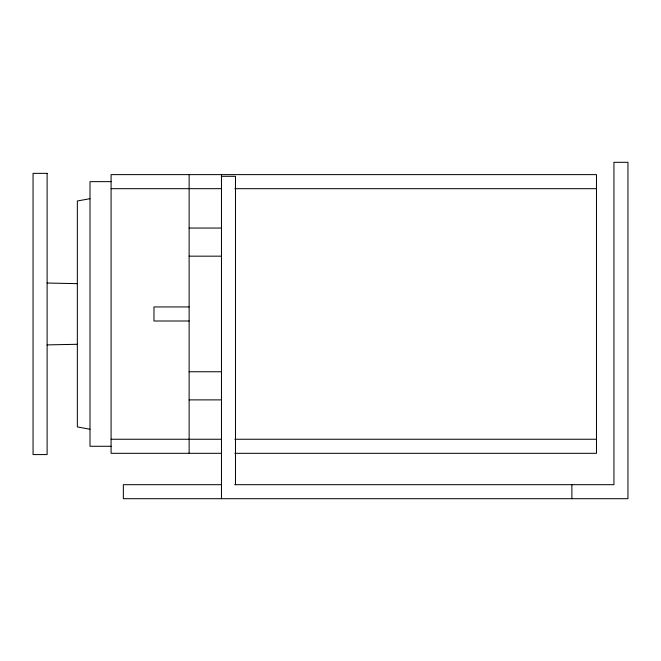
<?xml version="1.0" encoding="UTF-8"?>
<svg xmlns="http://www.w3.org/2000/svg" width="661" height="661" viewBox="0 0 661 661"><rect width="100%" height="100%" fill="white"/><g stroke="black" fill="none" stroke-linecap="round" stroke-linejoin="round"><path stroke-width="0.99" d="M89.995 198.688L77.345 200.994L77.345 426.932L89.995 429.237M47.113 344.902L77.345 344.282M221.468 176.313L235.481 176.313L235.481 484.687M111.089 181.651L89.995 181.651L89.995 446.274L111.089 446.274M111.089 188.682L221.468 188.682M234.862 188.682L596.478 188.682M189.129 228.053L221.468 228.053M189.129 256.171L221.468 256.171M189.129 306.935L153.972 306.935L153.972 320.998L189.129 320.998M189.129 371.755L221.468 371.755M189.129 399.88L221.468 399.88M111.089 439.251L221.468 439.251M234.862 439.251L596.478 439.251M221.468 453.306L111.089 453.306L111.089 174.62L596.478 174.62L596.478 453.306L234.862 453.306M221.261 484.687L123.351 484.687L123.351 498.7L627.95 498.7L627.95 162.3L613.937 162.3L613.937 484.687L234.663 484.687M47.113 283.032L77.345 283.652M571.881 484.687L571.881 498.7M221.468 174.62L221.468 498.7M189.129 174.62L189.129 453.306M47.113 173.356L33.05 173.356L33.05 454.578L47.113 454.578L47.113 173.356"/></g></svg>
